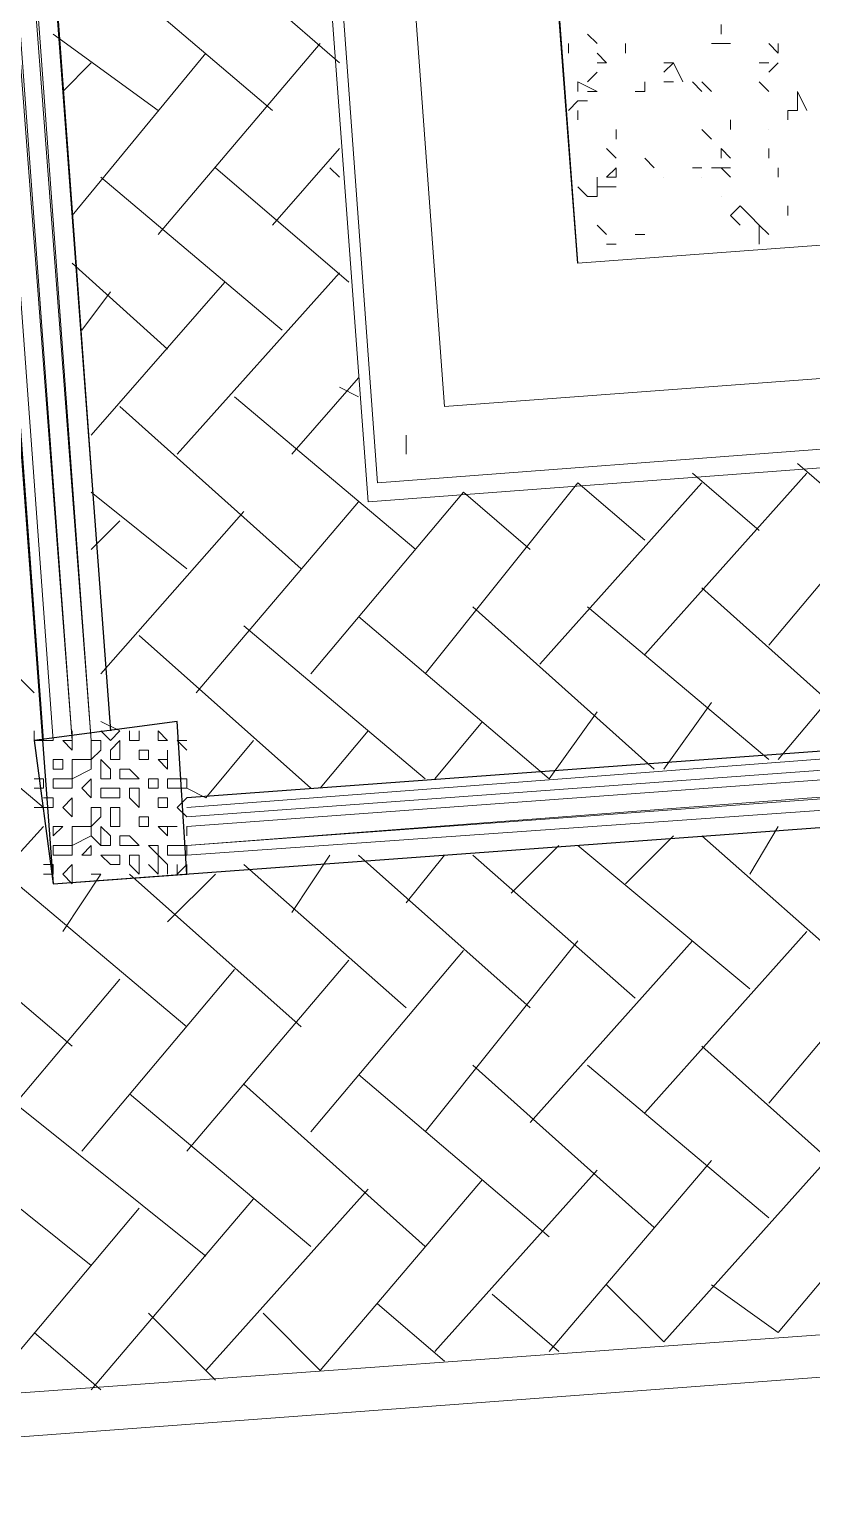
# Model space of a CAD drawing. Header units: millimetres. Extents: x 2928 to 3112, y 1220 to 1280.
# Drawn here: x 2999.634 to 2999.907, y 1261.957 to 1262.469 of the extents above; entities that cross this region are included whole.
import ezdxf

# ---------------------------------------------------------------- set-up
doc = ezdxf.new("R2010")
doc.units = ezdxf.units.MM

msp = doc.modelspace()

# ---------------------------------------------------------------- linework, layer by layer
at = {"color": 252, "linetype": 'Continuous', "lineweight": 5, "true_color": 0x989898}
for points in [[(3000.5255, 1266.90065), (2999.21881, 1266.80732), (2999.00214, 1266.79065), (2999.01881, 1266.58065), (2999.35881, 1261.95725), (3000.88217, 1262.07059), (3002.40886, 1262.18392), (3002.06885, 1266.80399), (3002.05218, 1267.01399), (3001.83885, 1266.99732)], [(3000.52883, 1266.88732), (2999.22548, 1266.79065), (2999.01881, 1266.77732), (2999.03214, 1266.57398), (2999.37215, 1261.97392), (3000.88217, 1262.08392), (3002.39219, 1262.19725), (3002.05552, 1266.79732), (3002.03885, 1266.99732), (3001.83218, 1266.98399)], [(2999.44215, 1266.50398), (2999.75215, 1262.30392), (3000.85883, 1262.38726), (3001.96552, 1262.47059), (3001.65885, 1266.66398), (3000.54883, 1266.58398)]]:
    msp.add_lwpolyline(points, close=True, dxfattribs=at)
at = {"color": 7, "linetype": 'Continuous', "lineweight": 9, "true_color": 0x000007}
for points in [[(3000.54883, 1266.58065), (2999.44881, 1266.50065), (2999.75549, 1262.31059), (3000.85883, 1262.39392), (3001.96218, 1262.47392), (3001.65218, 1266.66065)], [(3000.55216, 1266.55398), (2999.47548, 1266.47398), (2999.77882, 1262.33726), (3000.8555, 1262.41726), (3001.93552, 1262.49726), (3001.62885, 1266.63398)], [(3000.5555, 1266.50732), (2999.52548, 1266.43065), (2999.82549, 1262.38726), (3000.85217, 1262.46392), (3001.88218, 1262.54059), (3001.58551, 1266.58065)]]:
    msp.add_lwpolyline(points, close=True, dxfattribs=at)
at = {"color": 7, "linetype": 'Continuous', "lineweight": -2, "true_color": 0x000007}
for points in [[(2999.53548, 1263.60727), (2999.64215, 1262.17059), (3000.86883, 1262.26059), (3002.09552, 1262.35059), (3001.99218, 1263.76728)], [(2999.55882, 1263.60727), (2999.66215, 1262.22392), (2999.66215, 1262.22392)], [(2999.82549, 1262.38726), (2999.74882, 1263.39394), (2999.74882, 1263.39394)], [(3002.04552, 1262.37392), (3000.86883, 1262.28725), (2999.68882, 1262.20059)]]:
    msp.add_lwpolyline(points, dxfattribs=at)
at = {"color": 9, "linetype": 'Continuous', "lineweight": 5, "true_color": 0xbababa}
for points in [[(2999.63882, 1262.22059), (2999.55882, 1263.3106), (2999.53548, 1263.60727)], [(2999.64215, 1262.22059), (2999.56215, 1263.3106), (2999.53882, 1263.60727)], [(2999.64882, 1262.22059), (2999.56548, 1263.3106), (2999.54548, 1263.60727)], [(2999.64882, 1262.22059), (2999.56882, 1263.3106), (2999.54882, 1263.60727)], [(2999.65548, 1262.22059), (2999.57548, 1263.31394), (2999.55215, 1263.60727)], [(2999.65548, 1262.22059), (2999.57215, 1263.31394), (2999.55215, 1263.60727)], [(2999.66215, 1262.22392), (2999.58215, 1263.31394), (2999.55882, 1263.60727)], [(2999.69215, 1262.50059), (2999.74215, 1262.45726), (2999.74215, 1262.45726)], [(2999.65215, 1262.49726), (2999.71882, 1262.44059), (2999.71882, 1262.44059)], [(2999.64215, 1262.46726), (2999.67882, 1262.44059), (2999.67882, 1262.44059)], [(2999.67882, 1262.39726), (2999.73549, 1262.46392), (2999.73549, 1262.46392)], [(2999.64882, 1262.40392), (2999.69548, 1262.46059), (2999.69548, 1262.46059)], [(2999.64548, 1262.44726), (2999.65548, 1262.45726), (2999.65548, 1262.45726)], [(2999.71882, 1262.40059), (2999.74215, 1262.42726), (2999.74215, 1262.42726)], [(2999.69882, 1262.42059), (2999.74549, 1262.38059), (2999.74549, 1262.38059)], [(2999.73882, 1262.42059), (2999.74215, 1262.41726), (2999.74215, 1262.41726)], [(2999.65882, 1262.41726), (2999.72215, 1262.36392), (2999.72215, 1262.36392)], [(2999.64882, 1262.38726), (2999.68215, 1262.35726), (2999.68215, 1262.35726)], [(2999.68548, 1262.32059), (2999.74215, 1262.38392), (2999.74215, 1262.38392)], [(2999.65215, 1262.36392), (2999.66215, 1262.37726), (2999.66215, 1262.37726)], [(2999.65548, 1262.32726), (2999.70215, 1262.38059), (2999.70215, 1262.38059)], [(2999.68882, 1262.19725), (3000.86883, 1262.28725), (3002.05552, 1262.37392)], [(2999.68882, 1262.19392), (3000.86883, 1262.28059), (3002.05885, 1262.36726)], [(2999.68882, 1262.19059), (3000.86883, 1262.27725), (3002.05885, 1262.36392)], [(2999.68882, 1262.18392), (3000.86883, 1262.27392), (3002.05885, 1262.36059)], [(2999.68882, 1262.18392), (3000.86883, 1262.27059), (3002.05885, 1262.35726)], [(2999.68882, 1262.18059), (3000.86883, 1262.26392), (3002.05885, 1262.35059)], [(2999.68882, 1262.17392), (3000.86883, 1262.26059), (3002.05885, 1262.35059)], [(2999.72548, 1262.32059), (2999.74882, 1262.34726), (2999.74882, 1262.34726)], [(2999.74215, 1262.34392), (2999.74882, 1262.34059), (2999.74882, 1262.34059)], [(2999.66548, 1262.33726), (2999.72882, 1262.28059), (2999.72882, 1262.28059)], [(2999.70548, 1262.34059), (2999.76882, 1262.28725), (2999.76882, 1262.28725)], [(2999.76549, 1262.32726), (2999.76549, 1262.32059), (2999.76549, 1262.32059)], [(2999.76549, 1262.32392), (2999.76549, 1262.32726), (2999.76549, 1262.32726)], [(2999.89215, 1262.25392), (2999.94549, 1262.31726), (2999.94549, 1262.31726)], [(2999.90215, 1262.31726), (2999.92549, 1262.29726), (2999.92549, 1262.29726)], [(2999.77215, 1262.24392), (2999.82549, 1262.31059), (2999.82549, 1262.31059)], [(2999.81215, 1262.24725), (2999.86882, 1262.31059), (2999.86882, 1262.31059)], [(2999.82549, 1262.31059), (2999.84882, 1262.29059), (2999.84882, 1262.29059)], [(2999.84882, 1262.25059), (2999.90549, 1262.31392), (2999.90549, 1262.31392)], [(2999.86549, 1262.31392), (2999.88882, 1262.29392), (2999.88882, 1262.29392)], [(2999.65548, 1262.30726), (2999.68882, 1262.28059), (2999.68882, 1262.28059)], [(2999.73215, 1262.24392), (2999.78549, 1262.30726), (2999.78549, 1262.30726)], [(2999.78549, 1262.30726), (2999.80882, 1262.28725), (2999.80882, 1262.28725)], [(2999.65882, 1262.24392), (2999.70882, 1262.30059), (2999.70882, 1262.30059)], [(2999.69215, 1262.23725), (2999.74882, 1262.30392), (2999.74882, 1262.30392)], [(2999.65548, 1262.28725), (2999.66548, 1262.29726), (2999.66548, 1262.29726)], [(2999.86882, 1262.27392), (2999.93215, 1262.21725), (2999.93215, 1262.21725)], [(2999.74882, 1262.26392), (2999.81549, 1262.20725), (2999.81549, 1262.20725)], [(2999.78882, 1262.26725), (2999.85215, 1262.21059), (2999.85215, 1262.21059)], [(2999.82882, 1262.26725), (2999.89215, 1262.21392), (2999.89215, 1262.21392)], [(2999.70882, 1262.26059), (2999.77215, 1262.20725), (2999.77215, 1262.20725)], [(2999.61882, 1262.25392), (2999.63548, 1262.23725), (2999.63548, 1262.23725)], [(2999.67215, 1262.25725), (2999.73215, 1262.20392), (2999.73215, 1262.20392)], [(2999.57548, 1262.25059), (2999.63882, 1262.19725), (2999.63882, 1262.19725)], [(2999.85549, 1262.21059), (2999.87215, 1262.23392), (2999.87215, 1262.23392)], [(2999.89549, 1262.21392), (2999.91215, 1262.23392), (2999.91215, 1262.23392)], [(2999.81549, 1262.20725), (2999.83215, 1262.23059), (2999.83215, 1262.23059)], [(2999.63548, 1262.22059), (2999.63548, 1262.22392), (2999.63548, 1262.22392)], [(2999.64882, 1262.22059), (2999.64882, 1262.22392), (2999.64882, 1262.22392)], [(2999.65882, 1262.22725), (2999.66548, 1262.22392), (2999.66548, 1262.22392)], [(2999.65882, 1262.22392), (2999.66215, 1262.22059), (2999.66215, 1262.22059)], [(2999.66215, 1262.22059), (2999.66548, 1262.22392), (2999.66548, 1262.22392)], [(2999.66882, 1262.22059), (2999.66882, 1262.22392), (2999.66882, 1262.22392)], [(2999.67215, 1262.22059), (2999.67215, 1262.22392), (2999.67215, 1262.22392)], [(2999.67882, 1262.22392), (2999.68215, 1262.22059), (2999.68215, 1262.22059)], [(2999.67882, 1262.22059), (2999.67882, 1262.22392), (2999.67882, 1262.22392)], [(2999.73549, 1262.20392), (2999.75215, 1262.22392), (2999.75215, 1262.22392)], [(2999.77549, 1262.20725), (2999.79215, 1262.22725), (2999.79215, 1262.22725)], [(2999.63548, 1262.22059), (2999.63882, 1262.22059), (2999.63882, 1262.22059)], [(2999.63882, 1262.22059), (2999.64215, 1262.22059), (2999.64215, 1262.22059)], [(2999.64548, 1262.22059), (2999.64882, 1262.21725), (2999.64882, 1262.21725)], [(2999.64548, 1262.22059), (2999.64882, 1262.22059), (2999.64882, 1262.22059)], [(2999.64882, 1262.21725), (2999.64882, 1262.22059), (2999.64882, 1262.22059)], [(2999.65548, 1262.21725), (2999.65548, 1262.22059), (2999.65548, 1262.22059)], [(2999.65548, 1262.22059), (2999.65882, 1262.22059), (2999.65882, 1262.22059)], [(2999.65882, 1262.21725), (2999.65882, 1262.22059), (2999.65882, 1262.22059)], [(2999.66215, 1262.21725), (2999.66548, 1262.22059), (2999.66548, 1262.22059)], [(2999.66548, 1262.22059), (2999.66548, 1262.21725), (2999.66548, 1262.21725)], [(2999.66882, 1262.22059), (2999.67215, 1262.22059), (2999.67215, 1262.22059)], [(2999.67882, 1262.22059), (2999.68215, 1262.22059), (2999.68215, 1262.22059)], [(2999.68548, 1262.22059), (2999.68882, 1262.21725), (2999.68882, 1262.21725)], [(2999.68548, 1262.22059), (2999.68882, 1262.22059), (2999.68882, 1262.22059)], [(2999.69548, 1262.20059), (2999.71215, 1262.22059), (2999.71215, 1262.22059)], [(2999.64215, 1262.21392), (2999.64548, 1262.21392), (2999.64548, 1262.21392)], [(2999.64215, 1262.21392), (2999.64215, 1262.21059), (2999.64215, 1262.21059)], [(2999.64548, 1262.21059), (2999.64548, 1262.21392), (2999.64548, 1262.21392)], [(2999.64882, 1262.21059), (2999.64882, 1262.21392), (2999.64882, 1262.21392)], [(2999.64882, 1262.21392), (2999.65215, 1262.21392), (2999.65215, 1262.21392)], [(2999.65215, 1262.21392), (2999.65548, 1262.21392), (2999.65548, 1262.21392)], [(2999.65548, 1262.21725), (2999.65548, 1262.21392), (2999.65548, 1262.21392)], [(2999.65548, 1262.21392), (2999.65882, 1262.21725), (2999.65882, 1262.21725)], [(2999.65548, 1262.21059), (2999.65548, 1262.21392), (2999.65548, 1262.21392)], [(2999.65882, 1262.21392), (2999.66215, 1262.21059), (2999.66215, 1262.21059)], [(2999.65882, 1262.21059), (2999.65882, 1262.21392), (2999.65882, 1262.21392)], [(2999.66215, 1262.21392), (2999.66215, 1262.21725), (2999.66215, 1262.21725)], [(2999.66215, 1262.21392), (2999.66548, 1262.21392), (2999.66548, 1262.21392)], [(2999.66548, 1262.21392), (2999.66548, 1262.21725), (2999.66548, 1262.21725)], [(2999.67215, 1262.21392), (2999.67215, 1262.21725), (2999.67215, 1262.21725)], [(2999.67215, 1262.21725), (2999.67548, 1262.21725), (2999.67548, 1262.21725)], [(2999.67215, 1262.21392), (2999.67548, 1262.21392), (2999.67548, 1262.21392)], [(2999.67548, 1262.21725), (2999.67548, 1262.21392), (2999.67548, 1262.21392)], [(2999.67882, 1262.21392), (2999.68215, 1262.21059), (2999.68215, 1262.21059)], [(2999.67882, 1262.21392), (2999.68215, 1262.21392), (2999.68215, 1262.21392)], [(2999.68215, 1262.21392), (2999.68215, 1262.21725), (2999.68215, 1262.21725)], [(2999.68215, 1262.21059), (2999.68215, 1262.21392), (2999.68215, 1262.21392)], [(2999.64215, 1262.21059), (2999.64548, 1262.21059), (2999.64548, 1262.21059)], [(2999.64882, 1262.21059), (2999.64882, 1262.20725), (2999.64882, 1262.20725)], [(2999.64882, 1262.20725), (2999.65548, 1262.21059), (2999.65548, 1262.21059)], [(2999.65882, 1262.20725), (2999.65882, 1262.21059), (2999.65882, 1262.21059)], [(2999.66215, 1262.20725), (2999.66215, 1262.21059), (2999.66215, 1262.21059)], [(2999.66548, 1262.20725), (2999.66548, 1262.21059), (2999.66548, 1262.21059)], [(2999.66548, 1262.21059), (2999.66882, 1262.21059), (2999.66882, 1262.21059)], [(2999.66882, 1262.21059), (2999.67215, 1262.20725), (2999.67215, 1262.20725)], [(2999.63548, 1262.20725), (2999.63882, 1262.20725), (2999.63882, 1262.20725)], [(2999.63548, 1262.20392), (2999.63882, 1262.20392), (2999.63882, 1262.20392)], [(2999.63882, 1262.20392), (2999.63882, 1262.20725), (2999.63882, 1262.20725)], [(2999.64215, 1262.20392), (2999.64215, 1262.20725), (2999.64215, 1262.20725)], [(2999.64215, 1262.20725), (2999.64548, 1262.20725), (2999.64548, 1262.20725)], [(2999.64215, 1262.20392), (2999.64548, 1262.20392), (2999.64548, 1262.20392)], [(2999.64548, 1262.20725), (2999.64882, 1262.20725), (2999.64882, 1262.20725)], [(2999.64548, 1262.20392), (2999.64882, 1262.20392), (2999.64882, 1262.20392)], [(2999.64882, 1262.20392), (2999.64882, 1262.20725), (2999.64882, 1262.20725)], [(2999.65215, 1262.20392), (2999.65548, 1262.20725), (2999.65548, 1262.20725)], [(2999.65215, 1262.20392), (2999.65548, 1262.20059), (2999.65548, 1262.20059)], [(2999.65548, 1262.20725), (2999.65548, 1262.20392), (2999.65548, 1262.20392)], [(2999.65548, 1262.20059), (2999.65548, 1262.20392), (2999.65548, 1262.20392)], [(2999.65882, 1262.20725), (2999.66215, 1262.20725), (2999.66215, 1262.20725)], [(2999.65882, 1262.20059), (2999.65882, 1262.20392), (2999.65882, 1262.20392)], [(2999.65882, 1262.20392), (2999.66215, 1262.20392), (2999.66215, 1262.20392)], [(2999.66215, 1262.20392), (2999.66548, 1262.20392), (2999.66548, 1262.20392)], [(2999.66548, 1262.20725), (2999.67215, 1262.20725), (2999.67215, 1262.20725)], [(2999.66548, 1262.20059), (2999.66548, 1262.20392), (2999.66548, 1262.20392)], [(2999.66882, 1262.20059), (2999.66882, 1262.20392), (2999.66882, 1262.20392)], [(2999.66882, 1262.20392), (2999.67215, 1262.20392), (2999.67215, 1262.20392)], [(2999.67215, 1262.20392), (2999.67215, 1262.20059), (2999.67215, 1262.20059)], [(2999.67548, 1262.20725), (2999.67548, 1262.20392), (2999.67548, 1262.20392)], [(2999.67548, 1262.20725), (2999.67882, 1262.20725), (2999.67882, 1262.20725)], [(2999.67548, 1262.20392), (2999.67882, 1262.20392), (2999.67882, 1262.20392)], [(2999.67882, 1262.20392), (2999.67882, 1262.20725), (2999.67882, 1262.20725)], [(2999.68215, 1262.20392), (2999.68215, 1262.20725), (2999.68215, 1262.20725)], [(2999.68215, 1262.20725), (2999.68548, 1262.20725), (2999.68548, 1262.20725)], [(2999.68215, 1262.20392), (2999.68548, 1262.20392), (2999.68548, 1262.20392)], [(2999.68548, 1262.20725), (2999.68882, 1262.20725), (2999.68882, 1262.20725)], [(2999.68548, 1262.20392), (2999.68882, 1262.20392), (2999.68882, 1262.20392)], [(2999.68882, 1262.20392), (2999.68882, 1262.20725), (2999.68882, 1262.20725)], [(2999.68882, 1262.20392), (2999.69548, 1262.20059), (2999.69548, 1262.20059)], [(2999.64215, 1262.20059), (2999.63882, 1262.20059), (2999.63882, 1262.20059)], [(2999.63882, 1262.20059), (2999.64215, 1262.20059), (2999.64215, 1262.20059)], [(2999.64215, 1262.19725), (2999.64215, 1262.20059), (2999.64215, 1262.20059)], [(2999.64548, 1262.19725), (2999.64882, 1262.20059), (2999.64882, 1262.20059)], [(2999.64882, 1262.20059), (2999.64882, 1262.19725), (2999.64882, 1262.19725)], [(2999.65882, 1262.20059), (2999.66215, 1262.20059), (2999.66215, 1262.20059)], [(2999.66215, 1262.20059), (2999.66548, 1262.20059), (2999.66548, 1262.20059)], [(2999.66882, 1262.20059), (2999.67215, 1262.19725), (2999.67215, 1262.19725)], [(2999.67215, 1262.19725), (2999.67215, 1262.20059), (2999.67215, 1262.20059)], [(2999.67882, 1262.20059), (2999.68215, 1262.20059), (2999.68215, 1262.20059)], [(2999.67882, 1262.19725), (2999.67882, 1262.20059), (2999.67882, 1262.20059)], [(2999.68215, 1262.19725), (2999.68215, 1262.20059), (2999.68215, 1262.20059)], [(2999.68548, 1262.19725), (2999.68882, 1262.20059), (2999.68882, 1262.20059)], [(2999.63882, 1262.19725), (2999.63548, 1262.19725), (2999.63548, 1262.19725)], [(2999.63882, 1262.19725), (2999.64215, 1262.19725), (2999.64215, 1262.19725)], [(2999.64548, 1262.19725), (2999.64882, 1262.19392), (2999.64882, 1262.19392)], [(2999.64882, 1262.19392), (2999.64882, 1262.19725), (2999.64882, 1262.19725)], [(2999.65548, 1262.19392), (2999.65548, 1262.19725), (2999.65548, 1262.19725)], [(2999.65548, 1262.19725), (2999.65882, 1262.19725), (2999.65882, 1262.19725)], [(2999.65548, 1262.19392), (2999.65548, 1262.19059), (2999.65548, 1262.19059)], [(2999.65548, 1262.19059), (2999.65882, 1262.19392), (2999.65882, 1262.19392)], [(2999.65882, 1262.19392), (2999.65882, 1262.19725), (2999.65882, 1262.19725)], [(2999.66215, 1262.19059), (2999.66215, 1262.19725), (2999.66215, 1262.19725)], [(2999.66215, 1262.19725), (2999.66548, 1262.19725), (2999.66548, 1262.19725)], [(2999.66548, 1262.19725), (2999.66548, 1262.19392), (2999.66548, 1262.19392)], [(2999.66548, 1262.19059), (2999.66548, 1262.19392), (2999.66548, 1262.19392)], [(2999.67215, 1262.19059), (2999.67215, 1262.19392), (2999.67215, 1262.19392)], [(2999.67215, 1262.19392), (2999.67548, 1262.19392), (2999.67548, 1262.19392)], [(2999.67548, 1262.19392), (2999.67548, 1262.19059), (2999.67548, 1262.19059)], [(2999.67882, 1262.19725), (2999.68215, 1262.19725), (2999.68215, 1262.19725)], [(2999.68548, 1262.19725), (2999.68882, 1262.19392), (2999.68882, 1262.19392)], [(2999.68882, 1262.19392), (2999.68548, 1262.19725), (2999.68548, 1262.19725)], [(2999.60548, 1262.15392), (2999.63882, 1262.19059), (2999.63882, 1262.19059)], [(2999.64215, 1262.19059), (2999.64548, 1262.19059), (2999.64548, 1262.19059)], [(2999.64215, 1262.19059), (2999.64215, 1262.18725), (2999.64215, 1262.18725)], [(2999.64215, 1262.18725), (2999.64548, 1262.19059), (2999.64548, 1262.19059)], [(2999.64882, 1262.18725), (2999.64882, 1262.19059), (2999.64882, 1262.19059)], [(2999.64882, 1262.19059), (2999.65215, 1262.19059), (2999.65215, 1262.19059)], [(2999.64882, 1262.18725), (2999.64882, 1262.18392), (2999.64882, 1262.18392)], [(2999.64882, 1262.18392), (2999.65548, 1262.18725), (2999.65548, 1262.18725)], [(2999.65215, 1262.19059), (2999.65548, 1262.19059), (2999.65548, 1262.19059)], [(2999.65548, 1262.18725), (2999.65548, 1262.19059), (2999.65548, 1262.19059)], [(2999.65882, 1262.18392), (2999.65548, 1262.18725), (2999.65548, 1262.18725)], [(2999.65882, 1262.19059), (2999.66215, 1262.18725), (2999.66215, 1262.18725)], [(2999.65882, 1262.18392), (2999.65882, 1262.19059), (2999.65882, 1262.19059)], [(2999.66215, 1262.19059), (2999.66548, 1262.19059), (2999.66548, 1262.19059)], [(2999.66215, 1262.18392), (2999.66215, 1262.18725), (2999.66215, 1262.18725)], [(2999.66548, 1262.18392), (2999.66548, 1262.18725), (2999.66548, 1262.18725)], [(2999.66548, 1262.18725), (2999.66882, 1262.18725), (2999.66882, 1262.18725)], [(2999.66882, 1262.18725), (2999.67215, 1262.18392), (2999.67215, 1262.18392)], [(2999.67215, 1262.19059), (2999.67548, 1262.19059), (2999.67548, 1262.19059)], [(2999.67882, 1262.19059), (2999.68215, 1262.18725), (2999.68215, 1262.18725)], [(2999.67882, 1262.19059), (2999.68215, 1262.19059), (2999.68215, 1262.19059)], [(2999.68215, 1262.19059), (2999.68548, 1262.19059), (2999.68548, 1262.19059)], [(2999.68215, 1262.19059), (2999.68548, 1262.19059), (2999.68548, 1262.19059)], [(2999.68215, 1262.18725), (2999.68215, 1262.19059), (2999.68215, 1262.19059)], [(2999.68882, 1262.18725), (2999.68882, 1262.19059), (2999.68882, 1262.19059)], [(2999.84215, 1262.17059), (2999.85882, 1262.18725), (2999.85882, 1262.18725)], [(2999.86882, 1262.18725), (2999.92549, 1262.13725), (2999.92549, 1262.13725)], [(2999.88549, 1262.17392), (2999.89549, 1262.19059), (2999.89549, 1262.19059)], [(2999.64215, 1262.18059), (2999.64215, 1262.18392), (2999.64215, 1262.18392)], [(2999.64215, 1262.18392), (2999.64548, 1262.18392), (2999.64548, 1262.18392)], [(2999.64548, 1262.18392), (2999.64882, 1262.18392), (2999.64882, 1262.18392)], [(2999.64882, 1262.18059), (2999.64882, 1262.18392), (2999.64882, 1262.18392)], [(2999.65215, 1262.18059), (2999.65548, 1262.18392), (2999.65548, 1262.18392)], [(2999.65548, 1262.18392), (2999.65548, 1262.18059), (2999.65548, 1262.18059)], [(2999.65882, 1262.18392), (2999.66215, 1262.18392), (2999.66215, 1262.18392)], [(2999.66548, 1262.18392), (2999.67215, 1262.18392), (2999.67215, 1262.18392)], [(2999.67548, 1262.18392), (2999.67882, 1262.18059), (2999.67882, 1262.18059)], [(2999.67548, 1262.18392), (2999.67882, 1262.18392), (2999.67882, 1262.18392)], [(2999.67882, 1262.18059), (2999.67882, 1262.18392), (2999.67882, 1262.18392)], [(2999.68215, 1262.18059), (2999.68215, 1262.18392), (2999.68215, 1262.18392)], [(2999.68215, 1262.18392), (2999.68548, 1262.18392), (2999.68548, 1262.18392)], [(2999.68548, 1262.18392), (2999.68882, 1262.18392), (2999.68882, 1262.18392)], [(2999.68882, 1262.18059), (2999.68882, 1262.18392), (2999.68882, 1262.18392)], [(2999.80215, 1262.16725), (2999.81882, 1262.18392), (2999.81882, 1262.18392)], [(2999.82549, 1262.18392), (2999.88549, 1262.13392), (2999.88549, 1262.13392)], [(2999.64215, 1262.17725), (2999.63882, 1262.17725), (2999.63882, 1262.17725)], [(2999.63882, 1262.17725), (2999.64215, 1262.17725), (2999.64215, 1262.17725)], [(2999.64215, 1262.18059), (2999.64548, 1262.18059), (2999.64548, 1262.18059)], [(2999.64215, 1262.17392), (2999.64215, 1262.17725), (2999.64215, 1262.17725)], [(2999.64548, 1262.18059), (2999.64882, 1262.18059), (2999.64882, 1262.18059)], [(2999.64548, 1262.17392), (2999.64882, 1262.17725), (2999.64882, 1262.17725)], [(2999.64882, 1262.17725), (2999.64882, 1262.17392), (2999.64882, 1262.17392)], [(2999.65215, 1262.18059), (2999.65548, 1262.18059), (2999.65548, 1262.18059)], [(2999.65882, 1262.18059), (2999.66215, 1262.17725), (2999.66215, 1262.17725)], [(2999.65882, 1262.18059), (2999.66215, 1262.18059), (2999.66215, 1262.18059)], [(2999.66215, 1262.18059), (2999.66548, 1262.18059), (2999.66548, 1262.18059)], [(2999.66215, 1262.17725), (2999.66548, 1262.17725), (2999.66548, 1262.17725)], [(2999.66548, 1262.17725), (2999.66548, 1262.18059), (2999.66548, 1262.18059)], [(2999.66882, 1262.17725), (2999.66882, 1262.18059), (2999.66882, 1262.18059)], [(2999.66882, 1262.18059), (2999.67215, 1262.18059), (2999.67215, 1262.18059)], [(2999.66882, 1262.17725), (2999.67215, 1262.17392), (2999.67215, 1262.17392)], [(2999.67215, 1262.17392), (2999.67215, 1262.18059), (2999.67215, 1262.18059)], [(2999.67882, 1262.17392), (2999.67548, 1262.17725), (2999.67548, 1262.17725)], [(2999.67882, 1262.18059), (2999.68215, 1262.17725), (2999.68215, 1262.17725)], [(2999.67882, 1262.17725), (2999.67882, 1262.18059), (2999.67882, 1262.18059)], [(2999.67882, 1262.17392), (2999.67882, 1262.17725), (2999.67882, 1262.17725)], [(2999.68215, 1262.18059), (2999.68548, 1262.18059), (2999.68548, 1262.18059)], [(2999.68215, 1262.17392), (2999.68215, 1262.17725), (2999.68215, 1262.17725)], [(2999.68548, 1262.18059), (2999.68882, 1262.18059), (2999.68882, 1262.18059)], [(2999.68548, 1262.17392), (2999.68548, 1262.17725), (2999.68548, 1262.17725)], [(2999.68548, 1262.17392), (2999.68882, 1262.17725), (2999.68882, 1262.17725)], [(2999.68882, 1262.17725), (2999.68882, 1262.17392), (2999.68882, 1262.17392)], [(2999.70882, 1262.17725), (2999.76549, 1262.12725), (2999.76549, 1262.12725)], [(2999.72548, 1262.16059), (2999.73882, 1262.18059), (2999.73882, 1262.18059)], [(2999.74882, 1262.18059), (2999.80882, 1262.12725), (2999.80882, 1262.12725)], [(2999.76549, 1262.16392), (2999.77882, 1262.18059), (2999.77882, 1262.18059)], [(2999.78882, 1262.18059), (2999.84549, 1262.13059), (2999.84549, 1262.13059)], [(2999.62548, 1262.17392), (2999.68882, 1262.12059), (2999.68882, 1262.12059)], [(2999.63882, 1262.17392), (2999.64215, 1262.17392), (2999.64215, 1262.17392)], [(2999.64548, 1262.15392), (2999.65882, 1262.17392), (2999.65882, 1262.17392)], [(2999.64548, 1262.17392), (2999.64882, 1262.17059), (2999.64882, 1262.17059)], [(2999.64882, 1262.17059), (2999.64882, 1262.17392), (2999.64882, 1262.17392)], [(2999.65882, 1262.17392), (2999.65548, 1262.17392), (2999.65548, 1262.17392)], [(2999.65548, 1262.17392), (2999.65882, 1262.17392), (2999.65882, 1262.17392)], [(2999.66882, 1262.17392), (2999.72882, 1262.12059), (2999.72882, 1262.12059)], [(2999.68215, 1262.15725), (2999.69882, 1262.17392), (2999.69882, 1262.17392)], [(2999.58215, 1262.17059), (2999.64882, 1262.11392), (2999.64882, 1262.11392)], [(2999.89215, 1262.09392), (2999.94549, 1262.15725), (2999.94549, 1262.15725)], [(2999.84882, 1262.09059), (2999.90549, 1262.15392), (2999.90549, 1262.15392)], [(2999.73215, 1262.08392), (2999.78549, 1262.14725), (2999.78549, 1262.14725)], [(2999.77215, 1262.08392), (2999.82549, 1262.15059), (2999.82549, 1262.15059)], [(2999.80882, 1262.08725), (2999.86549, 1262.15059), (2999.86549, 1262.15059)], [(2999.68882, 1262.07725), (2999.74549, 1262.14392), (2999.74549, 1262.14392)], [(2999.61215, 1262.07392), (2999.66548, 1262.13725), (2999.66548, 1262.13725)], [(2999.65215, 1262.07725), (2999.70548, 1262.14059), (2999.70548, 1262.14059)], [(2999.86882, 1262.11392), (2999.93215, 1262.05725), (2999.93215, 1262.05725)], [(2999.78882, 1262.10725), (2999.85215, 1262.05058), (2999.85215, 1262.05058)], [(2999.82882, 1262.10725), (2999.89215, 1262.05392), (2999.89215, 1262.05392)], [(2999.70882, 1262.10059), (2999.77215, 1262.04392), (2999.77215, 1262.04392)], [(2999.74882, 1262.10392), (2999.81549, 1262.04725), (2999.81549, 1262.04725)], [(2999.66882, 1262.09725), (2999.73215, 1262.04392), (2999.73215, 1262.04392)], [(2999.58882, 1262.09059), (2999.65548, 1262.03725), (2999.65548, 1262.03725)], [(2999.62882, 1262.09392), (2999.69548, 1262.04058), (2999.69548, 1262.04058)], [(2999.89549, 1262.01392), (2999.94882, 1262.07725), (2999.94882, 1262.07725)], [(2999.77549, 1262.00725), (2999.83215, 1262.07059), (2999.83215, 1262.07059)], [(2999.81549, 1262.00725), (2999.87215, 1262.07392), (2999.87215, 1262.07392)], [(2999.85549, 1262.01058), (2999.91215, 1262.07392), (2999.91215, 1262.07392)], [(2999.73549, 1262.00058), (2999.79215, 1262.06725), (2999.79215, 1262.06725)], [(2999.65548, 1261.99392), (2999.71215, 1262.06058), (2999.71215, 1262.06058)], [(2999.69548, 1262.00058), (2999.75215, 1262.06392), (2999.75215, 1262.06392)], [(2999.61882, 1261.99392), (2999.67215, 1262.05725), (2999.67215, 1262.05725)], [(2999.83549, 1262.03058), (2999.85549, 1262.01058), (2999.85549, 1262.01058)], [(2999.87215, 1262.03058), (2999.89549, 1262.01392), (2999.89549, 1262.01392)], [(2999.75549, 1262.02392), (2999.77882, 1262.00392), (2999.77882, 1262.00392)], [(2999.79549, 1262.02725), (2999.81882, 1262.00725), (2999.81882, 1262.00725)], [(2999.67548, 1262.02058), (2999.69882, 1261.99725), (2999.69882, 1261.99725)], [(2999.71548, 1262.02058), (2999.73549, 1262.00058), (2999.73549, 1262.00058)], [(2999.63548, 1262.01392), (2999.65882, 1261.99392), (2999.65882, 1261.99392)]]:
    msp.add_lwpolyline(points, dxfattribs=at)
at = {"color": 92, "linetype": 'Continuous', "lineweight": 5, "true_color": 0x00b800}
for points in [[(2999.87549, 1262.47059), (2999.87549, 1262.46726), (2999.87549, 1262.46726)], [(2999.82215, 1262.46059), (2999.82215, 1262.46392), (2999.82215, 1262.46392)], [(2999.83215, 1262.46392), (2999.82882, 1262.46726), (2999.82882, 1262.46726)], [(2999.84215, 1262.46059), (2999.84215, 1262.46392), (2999.84215, 1262.46392)], [(2999.87215, 1262.46392), (2999.87882, 1262.46392), (2999.87882, 1262.46392)], [(2999.89215, 1262.46392), (2999.89549, 1262.46059), (2999.89549, 1262.46059)], [(2999.89549, 1262.46392), (2999.89549, 1262.46059), (2999.89549, 1262.46059)], [(2999.83549, 1262.45726), (2999.83215, 1262.46059), (2999.83215, 1262.46059)], [(2999.82882, 1262.45059), (2999.83215, 1262.45392), (2999.83215, 1262.45392)], [(2999.83215, 1262.45726), (2999.83549, 1262.45726), (2999.83549, 1262.45726)], [(2999.85882, 1262.45726), (2999.85549, 1262.45392), (2999.85549, 1262.45392)], [(2999.85882, 1262.45726), (2999.85549, 1262.45726), (2999.85549, 1262.45726)], [(2999.85882, 1262.45726), (2999.86215, 1262.45059), (2999.86215, 1262.45059)], [(2999.89215, 1262.45726), (2999.88882, 1262.45726), (2999.88882, 1262.45726)], [(2999.89215, 1262.45392), (2999.89549, 1262.45726), (2999.89549, 1262.45726)], [(2999.82549, 1262.45059), (2999.83215, 1262.44726), (2999.83215, 1262.44726)], [(2999.82549, 1262.45059), (2999.82549, 1262.44726), (2999.82549, 1262.44726)], [(2999.84882, 1262.44726), (2999.84882, 1262.45059), (2999.84882, 1262.45059)], [(2999.85549, 1262.45059), (2999.85882, 1262.45059), (2999.85882, 1262.45059)], [(2999.86882, 1262.44726), (2999.86549, 1262.45059), (2999.86549, 1262.45059)], [(2999.87215, 1262.44726), (2999.86882, 1262.45059), (2999.86882, 1262.45059)], [(2999.89215, 1262.44726), (2999.88882, 1262.45059), (2999.88882, 1262.45059)], [(2999.82215, 1262.44059), (2999.82549, 1262.44392), (2999.82549, 1262.44392)], [(2999.82882, 1262.44392), (2999.82549, 1262.44392), (2999.82549, 1262.44392)], [(2999.83215, 1262.44726), (2999.82882, 1262.44726), (2999.82882, 1262.44726)], [(2999.84882, 1262.44726), (2999.84549, 1262.44726), (2999.84549, 1262.44726)], [(2999.90215, 1262.44726), (2999.90549, 1262.44059), (2999.90549, 1262.44059)], [(2999.90215, 1262.44726), (2999.90215, 1262.44059), (2999.90215, 1262.44059)], [(2999.82549, 1262.43726), (2999.82549, 1262.44059), (2999.82549, 1262.44059)], [(2999.89882, 1262.44059), (2999.90215, 1262.44059), (2999.90215, 1262.44059)], [(2999.89882, 1262.43726), (2999.89882, 1262.44059), (2999.89882, 1262.44059)], [(2999.83882, 1262.43059), (2999.83882, 1262.43392), (2999.83882, 1262.43392)], [(2999.87215, 1262.43059), (2999.86882, 1262.43392), (2999.86882, 1262.43392)], [(2999.87882, 1262.43392), (2999.87882, 1262.43726), (2999.87882, 1262.43726)], [(2999.83882, 1262.42392), (2999.83549, 1262.42726), (2999.83549, 1262.42726)], [(2999.85215, 1262.42059), (2999.84882, 1262.42392), (2999.84882, 1262.42392)], [(2999.87549, 1262.42726), (2999.87882, 1262.42392), (2999.87882, 1262.42392)], [(2999.87549, 1262.42726), (2999.87549, 1262.42392), (2999.87549, 1262.42392)], [(2999.89215, 1262.42392), (2999.89215, 1262.42726), (2999.89215, 1262.42726)], [(2999.83882, 1262.42059), (2999.83549, 1262.41726), (2999.83549, 1262.41726)], [(2999.83882, 1262.42059), (2999.83882, 1262.41726), (2999.83882, 1262.41726)], [(2999.86882, 1262.42059), (2999.86549, 1262.42059), (2999.86549, 1262.42059)], [(2999.87215, 1262.42059), (2999.87882, 1262.42059), (2999.87882, 1262.42059)], [(2999.87882, 1262.41726), (2999.87549, 1262.42059), (2999.87549, 1262.42059)], [(2999.89549, 1262.41726), (2999.89549, 1262.42059), (2999.89549, 1262.42059)], [(2999.89549, 1262.41726), (2999.89549, 1262.42059), (2999.89549, 1262.42059)], [(2999.82882, 1262.41059), (2999.82549, 1262.41392), (2999.82549, 1262.41392)], [(2999.83215, 1262.41726), (2999.83215, 1262.41392), (2999.83215, 1262.41392)], [(2999.83215, 1262.41726), (2999.83215, 1262.41059), (2999.83215, 1262.41059)], [(2999.83215, 1262.41392), (2999.83882, 1262.41392), (2999.83882, 1262.41392)], [(2999.83882, 1262.41726), (2999.83549, 1262.41726), (2999.83549, 1262.41726)], [(2999.82882, 1262.41059), (2999.83215, 1262.41059), (2999.83215, 1262.41059)], [(2999.88215, 1262.40726), (2999.87882, 1262.40392), (2999.87882, 1262.40392)], [(2999.88215, 1262.40726), (2999.88549, 1262.40392), (2999.88549, 1262.40392)], [(2999.89882, 1262.40392), (2999.89882, 1262.40726), (2999.89882, 1262.40726)], [(2999.87882, 1262.40392), (2999.88215, 1262.40059), (2999.88215, 1262.40059)], [(2999.88882, 1262.40059), (2999.88549, 1262.40392), (2999.88549, 1262.40392)], [(2999.83549, 1262.39726), (2999.83215, 1262.40059), (2999.83215, 1262.40059)], [(2999.84882, 1262.39726), (2999.84549, 1262.39726), (2999.84549, 1262.39726)], [(2999.88882, 1262.40059), (2999.89215, 1262.39726), (2999.89215, 1262.39726)], [(2999.88882, 1262.40059), (2999.88882, 1262.39392), (2999.88882, 1262.39392)], [(2999.83882, 1262.39392), (2999.83549, 1262.39392), (2999.83549, 1262.39392)]]:
    msp.add_lwpolyline(points, dxfattribs=at)
for points in [[(2999.83215, 1262.45726), (2999.83215, 1262.45726)], [(2999.86882, 1262.44726), (2999.86882, 1262.44726)], [(2999.89215, 1262.43392), (2999.89215, 1262.43392)], [(2999.85549, 1262.41726), (2999.85549, 1262.41726)], [(2999.86882, 1262.41726), (2999.86882, 1262.41726)], [(2999.87549, 1262.41059), (2999.87549, 1262.41059)]]:
    msp.add_lwpolyline(points, close=True, dxfattribs=at)
at = {"color": 7, "linetype": 'Continuous', "lineweight": -2, "true_color": 0x000007}
msp.add_lwpolyline([(2999.63548, 1262.22059), (2999.64215, 1262.17059), (2999.68882, 1262.17392), (2999.68548, 1262.22725)], close=True, dxfattribs=at)
at = {"color": 9, "linetype": 'Continuous', "lineweight": 5, "true_color": 0xbababa}
for points in [[(2999.67882, 1262.22392), (2999.67882, 1262.22392)], [(2999.64215, 1262.22059), (2999.64215, 1262.22059)], [(2999.64548, 1262.22059), (2999.64548, 1262.22059)], [(2999.65882, 1262.22059), (2999.65882, 1262.22059)], [(2999.67215, 1262.22059), (2999.67215, 1262.22059)], [(2999.67882, 1262.22059), (2999.67882, 1262.22059)], [(2999.68215, 1262.22059), (2999.68215, 1262.22059)], [(2999.68548, 1262.22059), (2999.68548, 1262.22059)], [(2999.64215, 1262.21392), (2999.64215, 1262.21392)], [(2999.64215, 1262.21392), (2999.64215, 1262.21392)], [(2999.64882, 1262.21725), (2999.64882, 1262.21725)], [(2999.66548, 1262.21392), (2999.66548, 1262.21392)], [(2999.67215, 1262.21392), (2999.67215, 1262.21392)], [(2999.67548, 1262.21392), (2999.67548, 1262.21392)], [(2999.67882, 1262.21392), (2999.67882, 1262.21392)], [(2999.68215, 1262.21059), (2999.68215, 1262.21059)], [(2999.65215, 1262.20392), (2999.65215, 1262.20392)], [(2999.65548, 1262.20392), (2999.65548, 1262.20392)], [(2999.65882, 1262.20725), (2999.65882, 1262.20725)], [(2999.66548, 1262.20725), (2999.66548, 1262.20725)], [(2999.67215, 1262.20725), (2999.67215, 1262.20725)], [(2999.67548, 1262.20725), (2999.67548, 1262.20725)], [(2999.67882, 1262.20725), (2999.67882, 1262.20725)], [(2999.67882, 1262.20059), (2999.67882, 1262.20059)], [(2999.64548, 1262.19725), (2999.64548, 1262.19725)], [(2999.64882, 1262.19725), (2999.64882, 1262.19725)], [(2999.65882, 1262.19725), (2999.65882, 1262.19725)], [(2999.67215, 1262.19725), (2999.67215, 1262.19725)], [(2999.67882, 1262.19725), (2999.67882, 1262.19725)], [(2999.68548, 1262.19725), (2999.68548, 1262.19725)], [(2999.64215, 1262.19059), (2999.64215, 1262.19059)], [(2999.64215, 1262.19059), (2999.64215, 1262.19059)], [(2999.64548, 1262.19059), (2999.64548, 1262.19059)], [(2999.65882, 1262.19059), (2999.65882, 1262.19059)], [(2999.66548, 1262.19059), (2999.66548, 1262.19059)], [(2999.67215, 1262.19059), (2999.67215, 1262.19059)], [(2999.67548, 1262.19059), (2999.67548, 1262.19059)], [(2999.68215, 1262.19059), (2999.68215, 1262.19059)], [(2999.68882, 1262.19059), (2999.68882, 1262.19059)], [(2999.68882, 1262.18725), (2999.68882, 1262.18725)], [(2999.66548, 1262.18392), (2999.66548, 1262.18392)], [(2999.67215, 1262.18392), (2999.67215, 1262.18392)], [(2999.67548, 1262.18392), (2999.67548, 1262.18392)], [(2999.67882, 1262.18392), (2999.67882, 1262.18392)], [(2999.65215, 1262.18059), (2999.65215, 1262.18059)], [(2999.65548, 1262.18059), (2999.65548, 1262.18059)], [(2999.65548, 1262.18059), (2999.65548, 1262.18059)], [(2999.65882, 1262.18059), (2999.65882, 1262.18059)], [(2999.67215, 1262.18059), (2999.67215, 1262.18059)], [(2999.67882, 1262.18059), (2999.67882, 1262.18059)], [(2999.64548, 1262.17392), (2999.64548, 1262.17392)], [(2999.64882, 1262.17392), (2999.64882, 1262.17392)], [(2999.65548, 1262.17392), (2999.65548, 1262.17392)], [(2999.65882, 1262.17392), (2999.65882, 1262.17392)], [(2999.66548, 1262.17392), (2999.66548, 1262.17392)], [(2999.66548, 1262.17392), (2999.66548, 1262.17392)], [(2999.67215, 1262.17392), (2999.67215, 1262.17392)]]:
    msp.add_lwpolyline(points, close=True, dxfattribs=at)

doc.saveas('drawing.dxf')
